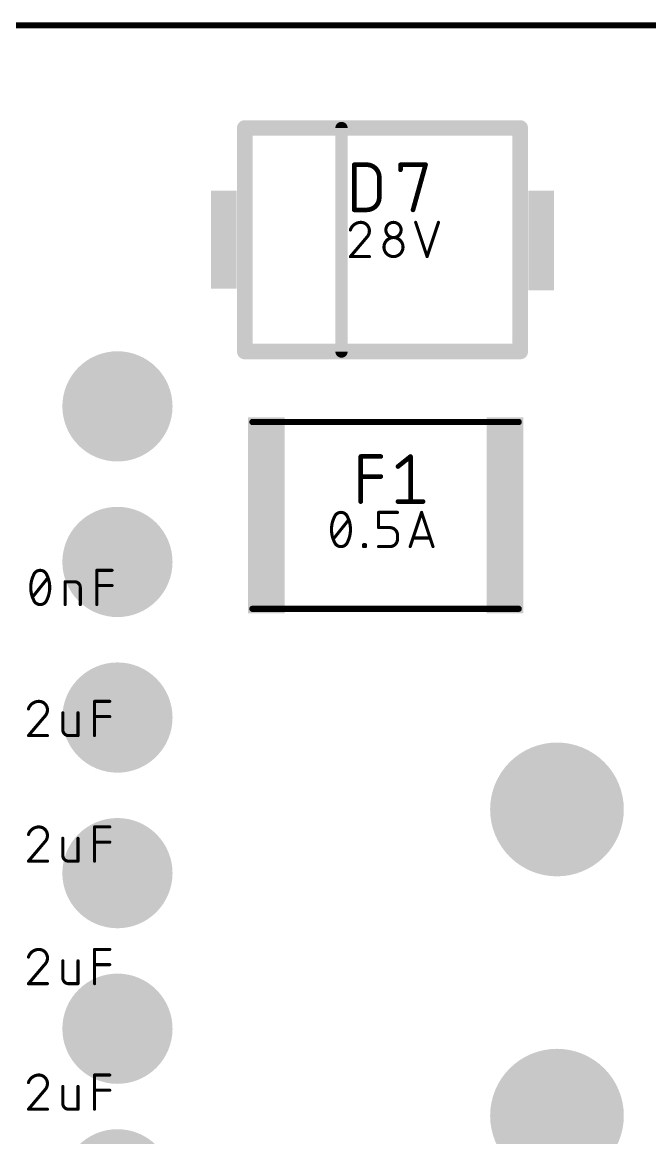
# Model space of a CAD drawing. Extents: x -0.1 to 70.1, y -0.1 to 54.
# Drawn here: x 40.07 to 50.31, y 35.84 to 54.05 of the extents above; entities that cross this region are included whole.
import ezdxf

# ---------------------------------------------------------------- set-up
doc = ezdxf.new("R2010")
doc.units = 0
for name, color, linetype in [('17', 110, 'CONTINUOUS'), ('20', 31, 'CONTINUOUS'), ('21', 253, 'CONTINUOUS'), ('25', 253, 'CONTINUOUS'), ('27', 253, 'CONTINUOUS'), ('51', 253, 'CONTINUOUS')]:
    doc.layers.add(name, color=color, linetype=linetype)

# ---------------------------------------------------------------- blocks, each defined once
blk = doc.blocks.new('RECT')
blk.add_solid([(-0.5, -0.5), (0.5, -0.5), (-0.5, 0.5), (0.5, 0.5)])
blk = doc.blocks.new('ROUNDP')
at = {"const_width": 0.5}
blk.add_lwpolyline([(0, -0.25, 1), (0, 0.25, 1), (0, -0.25)], format="xyb", dxfattribs=at)

msp = doc.modelspace()

# ---------------------------------------------------------------- linework, layer by layer
at = {"layer": '20', "const_width": 0.1}
msp.add_lwpolyline([(5, 54), (65, 54)], dxfattribs=at)
at = {"layer": '21'}
for points, const_width in [([(43.7, 52.325), (45.28, 52.325)], 0.254), ([(43.7, 52.325), (43.7, 51.75)], 0.254), ([(45.28, 52.325), (48.2, 52.325)], 0.254), ([(48.2, 52.325), (48.2, 51.75)], 0.254), ([(45.28, 52.325), (45.28, 48.675)], 0.2), ([(43.7, 48.675), (43.7, 49.25)], 0.254), ([(45.28, 48.675), (43.7, 48.675)], 0.254), ([(48.2, 48.675), (45.28, 48.675)], 0.254)]:
    msp.add_lwpolyline(points, dxfattribs=dict(at, const_width=const_width))
for points, const_width in [([(43.7, 52.3885, 1), (43.7, 52.2615)], 0.127), ([(43.7635, 52.325, 1), (43.6365, 52.325)], 0.127), ([(45.28, 52.3885, 1), (45.28, 52.2615)], 0.127), ([(45.28, 52.2615, 1), (45.28, 52.3885)], 0.127), ([(48.2635, 52.325, 1), (48.1365, 52.325)], 0.127), ([(48.2, 52.2615, 1), (48.2, 52.3885)], 0.127), ([(45.33, 52.325, 1), (45.23, 52.325)], 0.1), ([(43.6365, 51.75, 1), (43.7635, 51.75)], 0.127), ([(48.1365, 51.75, 1), (48.2635, 51.75)], 0.127), ([(43.7635, 49.25, 1), (43.6365, 49.25)], 0.127), ([(48.2, 49.25, 0.0083), (48.2, 48.675)], 0.254), ([(48.2635, 49.2489, 1), (48.1365, 49.2511)], 0.127), ([(43.7, 48.7385, 1), (43.7, 48.6115)], 0.127), ([(45.28, 48.7385, 1), (45.28, 48.6115)], 0.127), ([(45.28, 48.6115, 1), (45.28, 48.7385)], 0.127), ([(48.2, 48.6115, 1), (48.2, 48.7385)], 0.127), ([(43.6365, 48.675, 1), (43.7635, 48.675)], 0.127), ([(45.23, 48.675, 1), (45.33, 48.675)], 0.1), ([(48.1365, 48.6739, 1), (48.2635, 48.6761)], 0.127)]:
    msp.add_lwpolyline(points, format="xyb", dxfattribs=dict(at, const_width=const_width))
at = {"layer": '25'}
for points, const_width in [([(45.4881, 51.7438, 1), (45.4881, 51.7057)], 0.0381), ([(45.5072, 51.7247, 1), (45.4691, 51.7247)], 0.0381), ([(45.6927, 51.7438, 1), (45.6927, 51.7057)], 0.0381), ([(45.8973, 51.5201, 0.4142), (45.6927, 51.7247)], 0.0762), ([(45.6927, 51.7057, 1), (45.6927, 51.7438)], 0.0381), ([(46.244, 51.7438, 1), (46.244, 51.7057)], 0.0381), ([(46.2631, 51.7247, 1), (46.225, 51.7247)], 0.0381), ([(46.6716, 51.7196, 1), (46.6349, 51.7298)], 0.0381), ([(46.6532, 51.7057, 1), (46.6532, 51.7438)], 0.0381), ([(45.9164, 51.5201, 1), (45.8783, 51.5201)], 0.0381), ([(45.8783, 51.5201, 1), (45.9164, 51.5201)], 0.0381), ([(46.225, 51.6429, 1), (46.2631, 51.6429)], 0.0381), ([(45.6927, 50.9881, 0.4142), (45.8973, 51.1927)], 0.0762), ([(45.9164, 51.1927, 1), (45.8783, 51.1927)], 0.0381), ([(45.8783, 51.1927, 1), (45.9164, 51.1927)], 0.0381), ([(45.4881, 51.0072, 1), (45.4881, 50.9691)], 0.0381), ([(45.4691, 50.9881, 1), (45.5072, 50.9881)], 0.0381), ([(45.6927, 51.0071, 1), (45.6927, 50.9691)], 0.0381), ([(45.6927, 50.9691, 1), (45.6927, 51.0072)], 0.0381), ([(46.4303, 50.9932, 1), (46.467, 50.983)], 0.0381), ([(45.5961, 50.7842, 0.3252), (45.4254, 50.66)], 0.0508), ([(45.7358, 50.6445, 0.4142), (45.5961, 50.7842)], 0.0508), ([(45.5961, 50.7969, 1), (45.5961, 50.7715)], 0.0254), ([(45.5961, 50.7715, 1), (45.5961, 50.7969)], 0.0254), ([(46.2534, 50.66, 1), (46.0051, 50.66)], 0.0508), ([(46.5037, 50.7882, 1), (46.4796, 50.7802)], 0.0254), ([(46.8762, 50.7802, 1), (46.8521, 50.7882)], 0.0254), ([(45.4133, 50.6639, 1), (45.4375, 50.6561)], 0.0254), ([(45.6893, 50.5358, 0.2053), (45.7358, 50.6445)], 0.0508), ([(45.7485, 50.6445, 1), (45.7231, 50.6445)], 0.0254), ([(45.7231, 50.6445, 1), (45.7485, 50.6445)], 0.0254), ([(46.0051, 50.66, 1), (46.2534, 50.66)], 0.0508), ([(46.0178, 50.66, 1), (45.9924, 50.66)], 0.0254), ([(45.9924, 50.66, 1), (46.0178, 50.66)], 0.0254), ([(46.2661, 50.66, 1), (46.2407, 50.66)], 0.0254), ([(46.2407, 50.66, 1), (46.2661, 50.66)], 0.0254), ([(45.6805, 50.545, 1), (45.698, 50.5266)], 0.0254), ([(45.699, 50.5276, 1), (45.6796, 50.5441)], 0.0254), ([(46.2845, 50.3806, 1), (45.974, 50.3806)], 0.0508), ([(45.974, 50.3806, 1), (46.2845, 50.3806)], 0.0508), ([(45.9867, 50.3806, 1), (45.9613, 50.3806)], 0.0254), ([(45.9613, 50.3806, 1), (45.9867, 50.3806)], 0.0254), ([(46.2972, 50.3806, 1), (46.2718, 50.3806)], 0.0254), ([(46.2718, 50.3806, 1), (46.2972, 50.3806)], 0.0254), ([(45.4254, 50.2381, 1), (45.4254, 50.2127)], 0.0254), ([(45.4157, 50.2336, 1), (45.4351, 50.2172)], 0.0254), ([(45.7358, 50.2127, 1), (45.7358, 50.2381)], 0.0254), ([(46.6658, 50.2294, 1), (46.6899, 50.2214)], 0.0254), ([(46.6658, 50.2214, 1), (46.6899, 50.2294)], 0.0254), ([(45.6137, 46.9619, 1), (45.5756, 46.9619)], 0.0381), ([(45.5947, 46.9809, 1), (45.5947, 46.9428)], 0.0381), ([(45.922, 46.9428, 1), (45.922, 46.9809)], 0.0381), ([(46.4263, 46.9619, 1), (46.3882, 46.9619)], 0.0381), ([(46.4192, 46.947, 1), (46.3954, 46.9768)], 0.0381), ([(46.1908, 46.8131, 1), (46.2146, 46.7833)], 0.0381), ([(45.5947, 46.6536, 1), (45.5947, 46.6155)], 0.0381), ([(45.922, 46.6155, 1), (45.922, 46.6536)], 0.0381), ([(46.2027, 46.2444, 1), (46.2027, 46.2063)], 0.0381), ([(46.6119, 46.2063, 1), (46.6119, 46.2444)], 0.0381), ([(45.2716, 46.0496, 0.3205), (45.163, 45.972)], 0.0508), ([(45.3803, 45.972, 0.3205), (45.2716, 46.0496)], 0.0508), ([(45.2716, 46.0623, 1), (45.2716, 46.0369)], 0.0254), ([(45.2716, 46.0369, 1), (45.2716, 46.0623)], 0.0254), ([(45.5756, 46.2253, 1), (45.6137, 46.2253)], 0.0381), ([(45.8972, 46.0496, 1), (45.8718, 46.0496)], 0.0254), ([(45.8845, 46.0623, 1), (45.8845, 46.0369)], 0.0254), ([(46.1949, 46.0369, 1), (46.1949, 46.0623)], 0.0254), ([(46.3882, 46.2253, 1), (46.4263, 46.2253)], 0.0381), ([(46.6004, 46.0536, 1), (46.5763, 46.0456)], 0.0254), ([(46.6004, 46.0456, 1), (46.5763, 46.0536)], 0.0254), ([(45.163, 45.972, 0.1139), (45.1164, 45.7702)], 0.0508), ([(45.1509, 45.9761, 1), (45.175, 45.9679)], 0.0254), ([(45.1744, 45.9664, 1), (45.1515, 45.9776)], 0.0254), ([(45.3917, 45.9776, 1), (45.3688, 45.9664)], 0.0254), ([(45.4268, 45.7702, 0.1139), (45.3803, 45.972)], 0.0508), ([(45.3682, 45.9679, 1), (45.3923, 45.9761)], 0.0254), ([(45.4057, 45.9175, 1), (45.3859, 45.9334)], 0.0254), ([(45.1164, 45.7702, 0.1139), (45.163, 45.5684)], 0.0508), ([(45.1291, 45.7702, 1), (45.1037, 45.7702)], 0.0254), ([(45.1037, 45.7702, 1), (45.1291, 45.7702)], 0.0254), ([(45.3803, 45.5684, 0.1139), (45.4268, 45.7702)], 0.0508), ([(45.4395, 45.7702, 1), (45.4141, 45.7702)], 0.0254), ([(45.4141, 45.7702, 1), (45.4395, 45.7702)], 0.0254), ([(45.8845, 45.8139, 1), (45.8845, 45.7885)], 0.0254), ([(45.8718, 45.8012, 1), (45.8972, 45.8012)], 0.0254), ([(46.1949, 45.6771, 0.4142), (46.0707, 45.8012)], 0.0508), ([(46.0707, 45.8139, 1), (46.0707, 45.7885)], 0.0254), ([(46.0707, 45.7885, 1), (46.0707, 45.8139)], 0.0254), ([(45.1375, 45.6229, 1), (45.1573, 45.607)], 0.0254), ([(45.175, 45.5725, 1), (45.1509, 45.5643)], 0.0254), ([(45.163, 45.5684, 0.3205), (45.2716, 45.4908)], 0.0508), ([(45.1515, 45.5628, 1), (45.1744, 45.574)], 0.0254), ([(45.2716, 45.4908, 0.3205), (45.3803, 45.5684)], 0.0508), ([(45.3688, 45.574, 1), (45.3917, 45.5628)], 0.0254), ([(45.3923, 45.5643, 1), (45.3682, 45.5725)], 0.0254), ([(45.6528, 45.5218, 1), (45.6274, 45.5218)], 0.0254), ([(45.6401, 45.5345, 1), (45.6401, 45.5091)], 0.0254), ([(45.6839, 45.5218, 1), (45.6585, 45.5218)], 0.0254), ([(45.6712, 45.5091, 1), (45.6712, 45.5345)], 0.0254), ([(46.0707, 45.4908, 0.4142), (46.1949, 45.615)], 0.0508), ([(46.2076, 45.6771, 1), (46.1822, 45.6771)], 0.0254), ([(46.1822, 45.6771, 1), (46.2076, 45.6771)], 0.0254), ([(46.2076, 45.615, 1), (46.1822, 45.615)], 0.0254), ([(46.1822, 45.615, 1), (46.2076, 45.615)], 0.0254), ([(46.4486, 45.6432, 1), (46.4486, 45.6178)], 0.0254), ([(46.728, 45.6178, 1), (46.728, 45.6432)], 0.0254), ([(45.2716, 45.5035, 1), (45.2716, 45.4781)], 0.0254), ([(45.2716, 45.4781, 1), (45.2716, 45.5035)], 0.0254), ([(45.6401, 45.5035, 1), (45.6401, 45.4781)], 0.0254), ([(45.6274, 45.4908, 1), (45.6528, 45.4908)], 0.0254), ([(45.6585, 45.4908, 1), (45.6839, 45.4908)], 0.0254), ([(45.6712, 45.4781, 1), (45.6712, 45.5035)], 0.0254), ([(45.8845, 45.5035, 1), (45.8845, 45.4781)], 0.0254), ([(46.0707, 45.5035, 1), (46.0707, 45.4781)], 0.0254), ([(46.0707, 45.4781, 1), (46.0707, 45.5035)], 0.0254), ([(46.39, 45.4948, 1), (46.4141, 45.4868)], 0.0254), ([(46.7626, 45.4868, 1), (46.7866, 45.4948)], 0.0254)]:
    msp.add_lwpolyline(points, format="xyb", dxfattribs=dict(at, const_width=const_width))
for points, const_width in [([(45.4881, 50.9881), (45.4881, 51.7247)], 0.0762), ([(45.4881, 51.7247), (45.6927, 51.7247)], 0.0762), ([(46.244, 51.6429), (46.244, 51.7247)], 0.0762), ([(46.244, 51.7247), (46.6532, 51.7247)], 0.0762), ([(46.6532, 51.7247), (46.4486, 50.9881)], 0.0762), ([(45.8973, 51.5201), (45.8973, 51.1927)], 0.0762), ([(45.6927, 50.9881), (45.4881, 50.9881)], 0.0762), ([(46.4916, 50.7842), (46.6779, 50.2254)], 0.0508), ([(46.6779, 50.2254), (46.8642, 50.7842)], 0.0508), ([(45.6893, 50.5358), (45.4254, 50.2254)], 0.0508), ([(45.4254, 50.2254), (45.7358, 50.2254)], 0.0508), ([(45.5947, 46.2253), (45.5947, 46.9619)], 0.0762), ([(45.5947, 46.9619), (45.922, 46.9619)], 0.0762), ([(46.2027, 46.7982), (46.4073, 46.9619)], 0.0762), ([(46.4073, 46.9619), (46.4073, 46.2253)], 0.0762), ([(45.5947, 46.6345), (45.922, 46.6345)], 0.0762), ([(46.2027, 46.2253), (46.6119, 46.2253)], 0.0762), ([(45.8845, 45.8012), (45.8845, 46.0496)], 0.0508), ([(45.8845, 46.0496), (46.1949, 46.0496)], 0.0508), ([(46.4021, 45.4908), (46.5883, 46.0496)], 0.0508), ([(46.5883, 46.0496), (46.7746, 45.4908)], 0.0508), ([(45.1474, 45.615), (45.3958, 45.9254)], 0.0508), ([(46.0707, 45.8012), (45.8845, 45.8012)], 0.0508), ([(45.6401, 45.4908), (45.6401, 45.5218)], 0.0508), ([(45.6401, 45.5218), (45.6712, 45.5218)], 0.0508), ([(45.6712, 45.5218), (45.6712, 45.4908)], 0.0508), ([(46.1949, 45.615), (46.1949, 45.6771)], 0.0508), ([(46.728, 45.6305), (46.4486, 45.6305)], 0.0508), ([(45.6712, 45.4908), (45.6401, 45.4908)], 0.0508), ([(45.8845, 45.4908), (46.0707, 45.4908)], 0.0508)]:
    msp.add_lwpolyline(points, dxfattribs=dict(at, const_width=const_width))
at = {"layer": '27'}
for points, const_width in [([(40.2498, 45.0257, 0.1139), (40.2033, 44.8239)], 0.0508), ([(40.3585, 45.1033, 0.3205), (40.2498, 45.0257)], 0.0508), ([(40.2378, 45.0298, 1), (40.2618, 45.0215)], 0.0254), ([(40.2612, 45.0201, 1), (40.2384, 45.0312)], 0.0254), ([(40.4671, 45.0257, 0.3205), (40.3585, 45.1033)], 0.0508), ([(40.3585, 45.116, 1), (40.3585, 45.0906)], 0.0254), ([(40.3585, 45.0906, 1), (40.3585, 45.116)], 0.0254), ([(40.5137, 44.8239, 0.1139), (40.4671, 45.0257)], 0.0508), ([(40.4785, 45.0312, 1), (40.4557, 45.0201)], 0.0254), ([(40.4551, 45.0215, 1), (40.4791, 45.0298)], 0.0254), ([(40.4926, 44.9712, 1), (40.4727, 44.987)], 0.0254), ([(41.296, 45.1033, 1), (41.2706, 45.1033)], 0.0254), ([(41.2833, 45.116, 1), (41.2833, 45.0906)], 0.0254), ([(41.5317, 45.0906, 1), (41.5317, 45.116)], 0.0254), ([(40.2033, 44.8239, 0.1139), (40.2498, 44.6221)], 0.0508), ([(40.216, 44.8239, 1), (40.1906, 44.8239)], 0.0254), ([(40.1906, 44.8239, 1), (40.216, 44.8239)], 0.0254), ([(40.4671, 44.6221, 0.1139), (40.5137, 44.8239)], 0.0508), ([(40.5264, 44.8239, 1), (40.501, 44.8239)], 0.0254), ([(40.501, 44.8239, 1), (40.5264, 44.8239)], 0.0254), ([(40.7774, 44.917, 1), (40.752, 44.917)], 0.0254), ([(40.7647, 44.9297, 1), (40.7647, 44.9043)], 0.0254), ([(41.013, 44.8239, 0.4142), (40.9199, 44.917)], 0.0508), ([(40.9199, 44.9297, 1), (40.9199, 44.9043)], 0.0254), ([(40.9199, 44.9043, 1), (40.9199, 44.9297)], 0.0254), ([(41.0257, 44.8239, 1), (41.0003, 44.8239)], 0.0254), ([(41.0003, 44.8239, 1), (41.0257, 44.8239)], 0.0254), ([(41.2833, 44.8676, 1), (41.2833, 44.8422)], 0.0254), ([(41.5317, 44.8422, 1), (41.5317, 44.8676)], 0.0254), ([(40.2244, 44.6766, 1), (40.2442, 44.6607)], 0.0254), ([(40.2498, 44.6221, 0.3205), (40.3585, 44.5445)], 0.0508), ([(40.2618, 44.6262, 1), (40.2378, 44.618)], 0.0254), ([(40.2384, 44.6165, 1), (40.2612, 44.6276)], 0.0254), ([(40.3585, 44.5445, 0.3205), (40.4671, 44.6221)], 0.0508), ([(40.4557, 44.6276, 1), (40.4785, 44.6165)], 0.0254), ([(40.4791, 44.618, 1), (40.4551, 44.6262)], 0.0254), ([(40.3585, 44.5572, 1), (40.3585, 44.5318)], 0.0254), ([(40.3585, 44.5318, 1), (40.3585, 44.5572)], 0.0254), ([(40.752, 44.5445, 1), (40.7774, 44.5445)], 0.0254), ([(41.0003, 44.5445, 1), (41.0257, 44.5445)], 0.0254), ([(41.2706, 44.5445, 1), (41.296, 44.5445)], 0.0254), ([(40.3369, 42.9646, 0.3252), (40.1662, 42.8404)], 0.0508), ([(40.4766, 42.8249, 0.4142), (40.3369, 42.9646)], 0.0508), ([(40.3369, 42.9773, 1), (40.3369, 42.9519)], 0.0254), ([(40.3369, 42.9519, 1), (40.3369, 42.9773)], 0.0254), ([(41.2589, 42.9646, 1), (41.2335, 42.9646)], 0.0254), ([(41.2462, 42.9773, 1), (41.2462, 42.9519)], 0.0254), ([(41.4946, 42.9519, 1), (41.4946, 42.9773)], 0.0254), ([(40.1541, 42.8443, 1), (40.1782, 42.8365)], 0.0254), ([(40.43, 42.7162, 0.2053), (40.4766, 42.8249)], 0.0508), ([(40.4893, 42.8249, 1), (40.4639, 42.8249)], 0.0254), ([(40.4639, 42.8249, 1), (40.4893, 42.8249)], 0.0254), ([(40.7403, 42.7783, 1), (40.7148, 42.7783)], 0.0254), ([(40.9886, 42.7783, 1), (40.9632, 42.7783)], 0.0254), ([(40.4213, 42.7254, 1), (40.4388, 42.707)], 0.0254), ([(40.4397, 42.708, 1), (40.4204, 42.7245)], 0.0254), ([(41.2462, 42.7289, 1), (41.2462, 42.7035)], 0.0254), ([(41.4946, 42.7035, 1), (41.4946, 42.7289)], 0.0254), ([(40.1662, 42.4185, 1), (40.1662, 42.3931)], 0.0254), ([(40.1565, 42.414, 1), (40.1758, 42.3976)], 0.0254), ([(40.4766, 42.3931, 1), (40.4766, 42.4185)], 0.0254), ([(40.7403, 42.4989, 1), (40.7148, 42.4989)], 0.0254), ([(40.7148, 42.4989, 1), (40.7403, 42.4989)], 0.0254), ([(40.7276, 42.4989, 0.4142), (40.8207, 42.4058)], 0.0508), ([(40.8207, 42.4185, 1), (40.8207, 42.3931)], 0.0254), ([(40.8207, 42.3931, 1), (40.8207, 42.4185)], 0.0254), ([(40.9759, 42.3931, 1), (40.9759, 42.4185)], 0.0254), ([(40.9632, 42.4058, 1), (40.9886, 42.4058)], 0.0254), ([(41.2335, 42.4058, 1), (41.2589, 42.4058)], 0.0254), ([(40.3369, 40.9146, 0.3252), (40.1662, 40.7904)], 0.0508), ([(40.1541, 40.7943, 1), (40.1782, 40.7865)], 0.0254), ([(40.4766, 40.7749, 0.4142), (40.3369, 40.9146)], 0.0508), ([(40.3369, 40.9273, 1), (40.3369, 40.9019)], 0.0254), ([(40.3369, 40.9019, 1), (40.3369, 40.9273)], 0.0254), ([(40.43, 40.6662, 0.2053), (40.4766, 40.7749)], 0.0508), ([(40.4893, 40.7749, 1), (40.4639, 40.7749)], 0.0254), ([(41.2589, 40.9146, 1), (41.2335, 40.9146)], 0.0254), ([(41.2462, 40.9273, 1), (41.2462, 40.9019)], 0.0254), ([(41.4946, 40.9019, 1), (41.4946, 40.9273)], 0.0254), ([(40.4213, 40.6754, 1), (40.4388, 40.657)], 0.0254), ([(40.4397, 40.658, 1), (40.4204, 40.6745)], 0.0254), ([(40.4639, 40.7749, 1), (40.4893, 40.7749)], 0.0254), ([(40.7403, 40.7283, 1), (40.7148, 40.7283)], 0.0254), ([(40.9886, 40.7283, 1), (40.9632, 40.7283)], 0.0254), ([(41.2462, 40.6789, 1), (41.2462, 40.6535)], 0.0254), ([(41.4946, 40.6535, 1), (41.4946, 40.6789)], 0.0254), ([(40.7403, 40.4489, 1), (40.7148, 40.4489)], 0.0254), ([(40.7148, 40.4489, 1), (40.7403, 40.4489)], 0.0254), ([(40.7276, 40.4489, 0.4142), (40.8207, 40.3558)], 0.0508), ([(40.1662, 40.3685, 1), (40.1662, 40.3431)], 0.0254), ([(40.1565, 40.364, 1), (40.1758, 40.3476)], 0.0254), ([(40.4766, 40.3431, 1), (40.4766, 40.3685)], 0.0254), ([(40.8207, 40.3685, 1), (40.8207, 40.3431)], 0.0254), ([(40.8207, 40.3431, 1), (40.8207, 40.3685)], 0.0254), ([(40.9632, 40.3558, 1), (40.9886, 40.3558)], 0.0254), ([(40.9759, 40.3431, 1), (40.9759, 40.3685)], 0.0254), ([(41.2335, 40.3558, 1), (41.2589, 40.3558)], 0.0254), ([(40.3369, 38.9146, 0.3252), (40.1662, 38.7904)], 0.0508), ([(40.1541, 38.7943, 1), (40.1782, 38.7865)], 0.0254), ([(40.4766, 38.7749, 0.4142), (40.3369, 38.9146)], 0.0508), ([(40.3369, 38.9273, 1), (40.3369, 38.9019)], 0.0254), ([(40.3369, 38.9019, 1), (40.3369, 38.9273)], 0.0254), ([(40.43, 38.6662, 0.2053), (40.4766, 38.7749)], 0.0508), ([(40.4893, 38.7749, 1), (40.4639, 38.7749)], 0.0254), ([(40.4639, 38.7749, 1), (40.4893, 38.7749)], 0.0254), ([(41.2589, 38.9146, 1), (41.2335, 38.9146)], 0.0254), ([(41.2462, 38.9273, 1), (41.2462, 38.9019)], 0.0254), ([(41.4946, 38.9019, 1), (41.4946, 38.9273)], 0.0254), ([(40.4213, 38.6754, 1), (40.4388, 38.657)], 0.0254), ([(40.4397, 38.658, 1), (40.4204, 38.6745)], 0.0254), ([(40.7403, 38.7283, 1), (40.7148, 38.7283)], 0.0254), ([(40.9886, 38.7283, 1), (40.9632, 38.7283)], 0.0254), ([(41.2462, 38.6789, 1), (41.2462, 38.6535)], 0.0254), ([(41.4946, 38.6535, 1), (41.4946, 38.6789)], 0.0254), ([(40.7403, 38.4489, 1), (40.7148, 38.4489)], 0.0254), ([(40.7148, 38.4489, 1), (40.7403, 38.4489)], 0.0254), ([(40.7276, 38.4489, 0.4142), (40.8207, 38.3558)], 0.0508), ([(40.1662, 38.3685, 1), (40.1662, 38.3431)], 0.0254), ([(40.1565, 38.364, 1), (40.1758, 38.3476)], 0.0254), ([(40.4766, 38.3431, 1), (40.4766, 38.3685)], 0.0254), ([(40.8207, 38.3685, 1), (40.8207, 38.3431)], 0.0254), ([(40.8207, 38.3431, 1), (40.8207, 38.3685)], 0.0254), ([(40.9632, 38.3558, 1), (40.9886, 38.3558)], 0.0254), ([(40.9759, 38.3431, 1), (40.9759, 38.3685)], 0.0254), ([(41.2335, 38.3558, 1), (41.2589, 38.3558)], 0.0254), ([(40.3369, 36.8646, 0.3252), (40.1662, 36.7404)], 0.0508), ([(40.4766, 36.7249, 0.4142), (40.3369, 36.8646)], 0.0508), ([(40.3369, 36.8773, 1), (40.3369, 36.8519)], 0.0254), ([(40.3369, 36.8519, 1), (40.3369, 36.8773)], 0.0254), ([(41.2589, 36.8646, 1), (41.2335, 36.8646)], 0.0254), ([(41.2462, 36.8773, 1), (41.2462, 36.8519)], 0.0254), ([(41.4946, 36.8519, 1), (41.4946, 36.8773)], 0.0254), ([(40.1541, 36.7443, 1), (40.1782, 36.7365)], 0.0254), ([(40.43, 36.6162, 0.2053), (40.4766, 36.7249)], 0.0508), ([(40.4213, 36.6254, 1), (40.4388, 36.607)], 0.0254), ([(40.4397, 36.608, 1), (40.4204, 36.6245)], 0.0254), ([(40.4893, 36.7249, 1), (40.4639, 36.7249)], 0.0254), ([(40.4639, 36.7249, 1), (40.4893, 36.7249)], 0.0254), ([(40.7403, 36.6783, 1), (40.7148, 36.6783)], 0.0254), ([(40.9886, 36.6783, 1), (40.9632, 36.6783)], 0.0254), ([(41.2462, 36.6289, 1), (41.2462, 36.6035)], 0.0254), ([(41.4946, 36.6035, 1), (41.4946, 36.6289)], 0.0254), ([(40.7403, 36.3989, 1), (40.7148, 36.3989)], 0.0254), ([(40.7276, 36.3989, 0.4142), (40.8207, 36.3058)], 0.0508), ([(40.1662, 36.3185, 1), (40.1662, 36.2931)], 0.0254), ([(40.1565, 36.314, 1), (40.1758, 36.2976)], 0.0254), ([(40.4766, 36.2931, 1), (40.4766, 36.3185)], 0.0254), ([(40.7148, 36.3989, 1), (40.7403, 36.3989)], 0.0254), ([(40.8207, 36.3185, 1), (40.8207, 36.2931)], 0.0254), ([(40.8207, 36.2931, 1), (40.8207, 36.3185)], 0.0254), ([(40.9632, 36.3058, 1), (40.9886, 36.3058)], 0.0254), ([(40.9759, 36.2931, 1), (40.9759, 36.3185)], 0.0254), ([(41.2335, 36.3058, 1), (41.2589, 36.3058)], 0.0254)]:
    msp.add_lwpolyline(points, format="xyb", dxfattribs=dict(at, const_width=const_width))
at = {"layer": '27', "const_width": 0.0508}
for points in [[(40.2343, 44.6686), (40.4827, 44.9791)], [(41.2833, 44.5445), (41.2833, 45.1033)], [(41.2833, 45.1033), (41.5317, 45.1033)], [(40.7647, 44.5445), (40.7647, 44.917)], [(40.7647, 44.917), (40.9199, 44.917)], [(41.013, 44.8239), (41.013, 44.5445)], [(41.2833, 44.8549), (41.5317, 44.8549)], [(41.2462, 42.4058), (41.2462, 42.9646)], [(41.2462, 42.9646), (41.4946, 42.9646)], [(40.7276, 42.7783), (40.7276, 42.4989)], [(40.9759, 42.4058), (40.9759, 42.7783)], [(40.43, 42.7162), (40.1662, 42.4058)], [(41.2462, 42.7162), (41.4946, 42.7162)], [(40.1662, 42.4058), (40.4766, 42.4058)], [(40.8207, 42.4058), (40.9759, 42.4058)], [(41.2462, 40.3558), (41.2462, 40.9146)], [(41.2462, 40.9146), (41.4946, 40.9146)], [(40.43, 40.6662), (40.1662, 40.3558)], [(40.7276, 40.7283), (40.7276, 40.4489)], [(40.9759, 40.3558), (40.9759, 40.7283)], [(41.2462, 40.6662), (41.4946, 40.6662)], [(40.1662, 40.3558), (40.4766, 40.3558)], [(40.8207, 40.3558), (40.9759, 40.3558)], [(41.2462, 38.3558), (41.2462, 38.9146)], [(41.2462, 38.9146), (41.4946, 38.9146)], [(40.43, 38.6662), (40.1662, 38.3558)], [(40.7276, 38.7283), (40.7276, 38.4489)], [(40.9759, 38.3558), (40.9759, 38.7283)], [(41.2462, 38.6662), (41.4946, 38.6662)], [(40.1662, 38.3558), (40.4766, 38.3558)], [(40.8207, 38.3558), (40.9759, 38.3558)], [(41.2462, 36.3058), (41.2462, 36.8646)], [(41.2462, 36.8646), (41.4946, 36.8646)], [(40.43, 36.6162), (40.1662, 36.3058)], [(40.7276, 36.6783), (40.7276, 36.3989)], [(40.9759, 36.3058), (40.9759, 36.6783)], [(41.2462, 36.6162), (41.4946, 36.6162)], [(40.1662, 36.3058), (40.4766, 36.3058)], [(40.8207, 36.3058), (40.9759, 36.3058)]]:
    msp.add_lwpolyline(points, dxfattribs=at)
at = {"layer": '51'}
for points, const_width in [([(43.7, 49.25), (43.7, 51.75)], 0.254), ([(48.2, 51.75), (48.2, 49.25)], 0.254), ([(43.825, 47.525), (48.175, 47.525)], 0.1016), ([(48.175, 44.475), (43.825, 44.475)], 0.1016)]:
    msp.add_lwpolyline(points, dxfattribs=dict(at, const_width=const_width))
for points, const_width in [([(43.7635, 51.75, 1), (43.6365, 51.75)], 0.127), ([(48.2635, 51.75, 1), (48.1365, 51.75)], 0.127), ([(43.6365, 49.25, 1), (43.7635, 49.25)], 0.127), ([(48.1365, 49.25, 1), (48.2635, 49.25)], 0.127), ([(43.825, 47.5504, 1), (43.825, 47.4996)], 0.0508), ([(48.175, 47.4996, 1), (48.175, 47.5504)], 0.0508), ([(43.825, 44.5004, 1), (43.825, 44.4496)], 0.0508), ([(48.175, 44.4496, 1), (48.175, 44.5004)], 0.0508)]:
    msp.add_lwpolyline(points, format="xyb", dxfattribs=dict(at, const_width=const_width))

# ---------------------------------------------------------------- block references
at = {"layer": '17', "xscale": 1.8, "yscale": 1.8}
for p in [(41.62, 47.78), (41.62, 47.78), (41.62, 45.24), (41.62, 45.24), (41.62, 42.7), (41.62, 42.7), (41.62, 40.16), (41.62, 40.16), (41.62, 37.62), (41.62, 37.62), (41.62, 35.08), (41.62, 35.08)]:
    msp.add_blockref('ROUNDP', p, dxfattribs=at)
at = {"layer": '17', "xscale": 2.1844, "yscale": 2.1844, "rotation": 270}
for p in [(48.8, 41.2), (48.8, 41.2), (48.8, 36.2), (48.8, 36.2)]:
    msp.add_blockref('ROUNDP', p, dxfattribs=at)
at = {"layer": '51', "xscale": 0.42}
for p, yscale in [((43.36, 50.5), 1.6), ((48.54, 50.4875), 1.625)]:
    msp.add_blockref('RECT', p, dxfattribs=dict(at, yscale=yscale))
at = {"layer": '51', "xscale": 0.6, "yscale": 3.2, "rotation": 180}
for p in [(44.05, 46), (47.95, 46)]:
    msp.add_blockref('RECT', p, dxfattribs=at)

doc.saveas('drawing.dxf')
